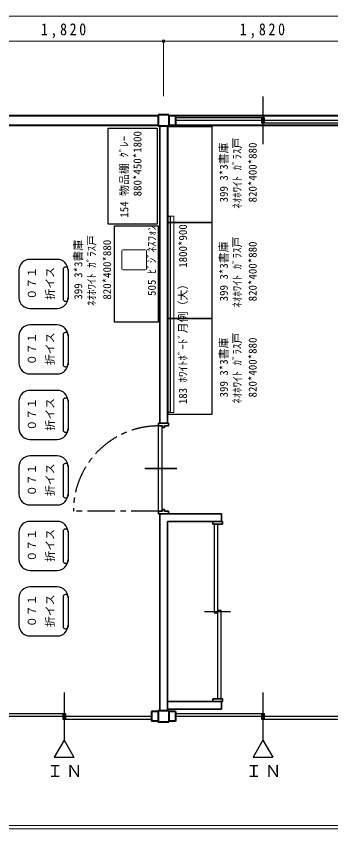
# Model space of a CAD drawing. Units: millimetres at full size, sheet at 1:50. Extents: x -9023 to 8922, y -7785 to 8042.
# Drawn here: x -3425 to -547, y 437 to 7880 of the extents above; entities that cross this region are included whole.
import ezdxf
from ezdxf.enums import TextEntityAlignment as Align

# ---------------------------------------------------------------- set-up
doc = ezdxf.new("R2010")
doc.units = ezdxf.units.MM
doc.header["$LTSCALE"] = 50
doc.header["$PDMODE"] = 32
doc.header["$PDSIZE"] = 25
doc.linetypes.add('CHAIN1', pattern=[8, 5, -1, 1, -1])
for name, color, linetype, lineweight in [('0-1', 2, 'Continuous', 40), ('0-2', 3, 'Continuous', 35), ('0-3', 7, 'Continuous', 25), ('0-F', 4, 'Continuous', 18)]:
    doc.layers.add(name, color=color, linetype=linetype, lineweight=lineweight)
doc.styles.add('ＭＳ ゴシック', font='')
doc.styles.get('ＭＳ ゴシック').set_extended_font_data('MS Gothic')

msp = doc.modelspace()

# ---------------------------------------------------------------- linework, layer by layer
at = {"layer": '0-1', "color": 7, "lineweight": 25}
for p, q in [((-1167.8, 7145.47), (-1167.8, 6709.22)), ((-1967.8, 6952.35), (-1155.3, 6952.35)), ((-1967.8, 6927.35), (-367.8, 6927.35)), ((-1180.3, 6952.35), (-1180.3, 6902.35)), ((-1155.3, 6952.35), (-1155.3, 6902.35)), ((-1180.3, 6902.35), (-367.8, 6902.35)), ((-1167.8, 1685.47), (-1167.8, 1249.22)), ((-1967.8, 1492.35), (-1155.3, 1492.35)), ((-1180.3, 1492.35), (-1180.3, 1442.35)), ((-1155.3, 1492.35), (-1155.3, 1442.35)), ((-1967.8, 1467.35), (-367.8, 1467.35)), ((-1180.3, 1442.35), (-367.8, 1442.35))]:
    msp.add_line(p, q, dxfattribs=at)
at = {"layer": '0-1'}
for p, q in [((-3847.8, 6972.35), (-2127.8, 6972.35)), ((-2127.8, 6972.35), (-2127.8, 6977.35)), ((-2027.8, 6977.35), (-2127.8, 6977.35)), ((-2027.8, 6972.35), (-2027.8, 6977.35)), ((-2027.8, 6972.35), (-307.8, 6972.35)), ((-1967.8, 6972.35), (-1967.8, 6882.35)), ((-3847.8, 6882.35), (-2127.8, 6882.35)), ((-2127.8, 6877.35), (-2027.8, 6877.35)), ((-2027.8, 6882.35), (-307.8, 6882.35)), ((-2127.8, 1512.35), (-2187.8, 1512.35)), ((-2127.8, 1512.35), (-2127.8, 1517.35)), ((-2027.8, 1517.35), (-2127.8, 1517.35)), ((-2027.8, 1512.35), (-2027.8, 1517.35)), ((-1967.8, 1512.35), (-2027.8, 1512.35)), ((-1967.8, 1512.35), (-1967.8, 1422.35)), ((-2127.8, 1422.35), (-2187.8, 1422.35)), ((-1967.8, 1422.35), (-2027.8, 1422.35))]:
    msp.add_line(p, q, dxfattribs=at)
for points in [[(-2127.8, 6972.35), (-2127.8, 6882.35), (-2127.8, 6877.35)], [(-2027.8, 6972.35), (-2027.8, 6882.35), (-2027.8, 6877.35)], [(-2127.8, 1512.35), (-2127.8, 1422.35), (-2127.8, 1417.35), (-2027.8, 1417.35)], [(-2027.8, 1512.35), (-2027.8, 1422.35), (-2027.8, 1417.35)]]:
    msp.add_lwpolyline(points, dxfattribs=at)
at = {"layer": '0-2'}
for p, q in [((-2112.8, 6877.35), (-2112.8, 4152.35)), ((-2042.8, 6877.35), (-2042.8, 4152.35)), ((-2087.8, 4112.35), (-2087.8, 4127.35)), ((-2067.8, 4112.35), (-2087.8, 4112.35)), ((-2067.8, 4112.35), (-2067.8, 4127.35)), ((-2032.8, 4127.35), (-2067.8, 4127.35)), ((-2032.8, 4127.35), (-2032.8, 4152.35)), ((-1957.37, 3737.35), (-2248.98, 3737.35)), ((-2067.8, 3362.35), (-2087.8, 3362.35)), ((-2087.8, 3362.35), (-2087.8, 3347.35)), ((-2067.8, 3362.35), (-2067.8, 3347.35)), ((-2112.8, 3322.35), (-1547.8, 3322.35)), ((-2112.8, 3322.35), (-2112.8, 1517.35)), ((-2032.8, 3347.35), (-2067.8, 3347.35)), ((-2032.8, 3347.35), (-2032.8, 3322.35)), ((-1547.8, 3322.35), (-1547.8, 3252.35)), ((-2042.8, 3252.35), (-1617.8, 3252.35)), ((-2042.8, 3252.35), (-2042.8, 1517.35)), ((-1627.8, 3252.35), (-1627.8, 3227.35)), ((-1627.8, 3252.35), (-1537.8, 3252.35)), ((-1627.8, 3227.35), (-1537.8, 3227.35)), ((-1537.8, 3252.35), (-1537.8, 3227.35)), ((-1617.8, 1602.35), (-2042.8, 1602.35)), ((-1627.8, 1627.35), (-1627.8, 1602.35)), ((-1627.8, 1627.35), (-1537.8, 1627.35)), ((-1627.8, 1602.35), (-1537.8, 1602.35)), ((-1547.8, 1602.35), (-1547.8, 1532.35)), ((-1537.8, 1627.35), (-1537.8, 1602.35)), ((-1547.8, 1532.35), (-2042.8, 1532.35))]:
    msp.add_line(p, q, dxfattribs=at)
at = {"layer": '0-2', "color": 7, "lineweight": 25}
for p, q in [((-2122.8, 3347.35), (-2122.8, 4127.35)), ((-2090.8, 3347.35), (-2090.8, 4127.35)), ((-1612.8, 3227.35), (-1612.8, 2414.85)), ((-1582.8, 3227.35), (-1582.8, 1627.35)), ((-1703.41, 2427.35), (-1463.99, 2427.35)), ((-1612.8, 2414.85), (-1582.8, 2414.85)), ((-1582.8, 2439.85), (-1552.8, 2439.85)), ((-1552.8, 2439.85), (-1552.8, 1627.35)), ((-2987.8, 1685.47), (-2987.8, 1249.22)), ((-3787.8, 1492.35), (-2975.3, 1492.35)), ((-3000.3, 1492.35), (-3000.3, 1442.35)), ((-2975.3, 1492.35), (-2975.3, 1442.35)), ((-3787.8, 1467.35), (-2187.8, 1467.35)), ((-3000.3, 1442.35), (-2187.8, 1442.35))]:
    msp.add_line(p, q, dxfattribs=at)
at = {"layer": '0-2', "color": 7, "linetype": 'CHAIN1', "lineweight": 25}
msp.add_line((-2122.8, 3347.35), (-2902.8, 3347.35), dxfattribs=at)
at = {"layer": '0-2', "color": 2, "lineweight": 40}
msp.add_line((-2187.8, 1512.35), (-2187.8, 1422.35), dxfattribs=at)
at = {"layer": '0-2', "color": 4, "lineweight": 18}
msp.add_line((4342.2, 467.35), (-8497.8, 467.35), dxfattribs=at)
at = {"layer": '0-2'}
for points in [[(-2032.8, 4152.35), (-2112.8, 4152.35), (-2122.8, 4152.35)], [(-2087.8, 4127.35), (-2112.8, 4127.35), (-2122.8, 4127.35), (-2122.8, 4152.35)], [(-2087.8, 3347.35), (-2112.8, 3347.35), (-2122.8, 3347.35), (-2122.8, 3322.35)], [(-2032.8, 3322.35), (-2112.8, 3322.35), (-2122.8, 3322.35)]]:
    msp.add_lwpolyline(points, dxfattribs=at)
at = {"layer": '0-2', "color": 4, "lineweight": 18}
msp.add_lwpolyline([(4342.2, 467.35), (4342.2, 437.35), (-8497.8, 437.35)], dxfattribs=at)
at = {"layer": '0-2', "color": 7, "linetype": 'CHAIN1', "lineweight": 25}
msp.add_arc((-2122.8, 3347.35), 780, 90, 180, dxfattribs=at)
at = {"layer": '0-3', "color": 4, "lineweight": 18}
for p, q in [((-2017.34, 6049.61), (-1982.34, 6049.61)), ((-1982.34, 4249.61), (-1982.34, 6049.61)), ((-2017.34, 4249.61), (-1982.34, 4249.61))]:
    msp.add_line(p, q, dxfattribs=at)
at = {"layer": '0-3'}
for p, q in [((-3050.49, 5653.26), (-3300.49, 5653.26)), ((-3050.49, 5653.26), (-3300.49, 5653.26)), ((-2970.49, 5582.29), (-2977.06, 5582.29)), ((-2970.49, 5582.29), (-2977.06, 5582.29)), ((-3400.49, 5553.26), (-3400.49, 5303.26)), ((-3400.49, 5553.26), (-3400.49, 5303.26)), ((-2997.06, 5562.29), (-2997.06, 5290.02)), ((-2997.06, 5562.29), (-2997.06, 5290.02)), ((-2950.49, 5562.29), (-2950.49, 5290.02)), ((-2950.49, 5562.29), (-2950.49, 5290.02)), ((-2977.06, 5270.02), (-2970.49, 5270.02)), ((-2977.06, 5270.02), (-2970.49, 5270.02)), ((-3300.49, 5203.26), (-3050.49, 5203.26)), ((-3300.49, 5203.26), (-3050.49, 5203.26)), ((-3050.49, 5053.26), (-3300.49, 5053.26)), ((-3050.49, 5053.26), (-3300.49, 5053.26)), ((-3400.49, 4953.26), (-3400.49, 4703.26)), ((-3400.49, 4953.26), (-3400.49, 4703.26)), ((-2997.06, 4962.29), (-2997.06, 4690.02)), ((-2997.06, 4962.29), (-2997.06, 4690.02)), ((-2970.49, 4982.29), (-2977.06, 4982.29)), ((-2970.49, 4982.29), (-2977.06, 4982.29)), ((-2950.49, 4962.29), (-2950.49, 4690.02)), ((-2950.49, 4962.29), (-2950.49, 4690.02)), ((-2977.06, 4670.02), (-2970.49, 4670.02)), ((-2977.06, 4670.02), (-2970.49, 4670.02)), ((-3300.49, 4603.26), (-3050.49, 4603.26)), ((-3300.49, 4603.26), (-3050.49, 4603.26)), ((-3050.49, 4453.26), (-3300.49, 4453.26)), ((-3050.49, 4453.26), (-3300.49, 4453.26)), ((-3400.49, 4353.26), (-3400.49, 4103.26)), ((-3400.49, 4353.26), (-3400.49, 4103.26)), ((-2997.06, 4362.29), (-2997.06, 4090.02)), ((-2997.06, 4362.29), (-2997.06, 4090.02)), ((-2970.49, 4382.29), (-2977.06, 4382.29)), ((-2970.49, 4382.29), (-2977.06, 4382.29)), ((-2950.49, 4362.29), (-2950.49, 4090.02)), ((-2950.49, 4362.29), (-2950.49, 4090.02)), ((-2977.06, 4070.02), (-2970.49, 4070.02)), ((-2977.06, 4070.02), (-2970.49, 4070.02)), ((-3300.49, 4003.26), (-3050.49, 4003.26)), ((-3300.49, 4003.26), (-3050.49, 4003.26)), ((-3050.49, 3853.26), (-3300.49, 3853.26)), ((-3050.49, 3853.26), (-3300.49, 3853.26)), ((-3400.49, 3753.26), (-3400.49, 3503.26)), ((-3400.49, 3753.26), (-3400.49, 3503.26)), ((-2997.06, 3762.29), (-2997.06, 3490.02)), ((-2997.06, 3762.29), (-2997.06, 3490.02)), ((-2970.49, 3782.29), (-2977.06, 3782.29)), ((-2970.49, 3782.29), (-2977.06, 3782.29)), ((-2950.49, 3762.29), (-2950.49, 3490.02)), ((-2950.49, 3762.29), (-2950.49, 3490.02)), ((-2977.06, 3470.02), (-2970.49, 3470.02)), ((-2977.06, 3470.02), (-2970.49, 3470.02)), ((-3300.49, 3403.26), (-3050.49, 3403.26)), ((-3300.49, 3403.26), (-3050.49, 3403.26)), ((-3050.49, 3253.26), (-3300.49, 3253.26)), ((-3050.49, 3253.26), (-3300.49, 3253.26)), ((-3400.49, 3153.26), (-3400.49, 2903.26)), ((-3400.49, 3153.26), (-3400.49, 2903.26)), ((-2997.06, 3162.29), (-2997.06, 2890.02)), ((-2997.06, 3162.29), (-2997.06, 2890.02)), ((-2970.49, 3182.29), (-2977.06, 3182.29)), ((-2970.49, 3182.29), (-2977.06, 3182.29)), ((-2950.49, 3162.29), (-2950.49, 2890.02)), ((-2950.49, 3162.29), (-2950.49, 2890.02)), ((-2977.06, 2870.02), (-2970.49, 2870.02)), ((-2977.06, 2870.02), (-2970.49, 2870.02)), ((-3300.49, 2803.26), (-3050.49, 2803.26)), ((-3300.49, 2803.26), (-3050.49, 2803.26)), ((-3050.49, 2653.26), (-3300.49, 2653.26)), ((-3050.49, 2653.26), (-3300.49, 2653.26)), ((-3400.49, 2553.26), (-3400.49, 2303.26)), ((-3400.49, 2553.26), (-3400.49, 2303.26)), ((-2997.06, 2562.29), (-2997.06, 2290.02)), ((-2997.06, 2562.29), (-2997.06, 2290.02)), ((-2970.49, 2582.29), (-2977.06, 2582.29)), ((-2970.49, 2582.29), (-2977.06, 2582.29)), ((-2950.49, 2562.29), (-2950.49, 2290.02)), ((-2950.49, 2562.29), (-2950.49, 2290.02)), ((-2977.06, 2270.02), (-2970.49, 2270.02)), ((-2977.06, 2270.02), (-2970.49, 2270.02)), ((-3300.49, 2203.26), (-3050.49, 2203.26)), ((-3300.49, 2203.26), (-3050.49, 2203.26))]:
    msp.add_line(p, q, dxfattribs=at)
for points in [[(-2134.56, 5976.14), (-2584.56, 5976.14), (-2584.56, 6856.14), (-2134.56, 6856.14)], [(-1634.71, 5991.04), (-2034.71, 5991.04), (-2034.71, 6871.04), (-1634.71, 6871.04)], [(-2017.34, 4249.61), (-2042.34, 4249.61), (-2042.34, 6049.61), (-2017.34, 6049.61)], [(-2125.39, 5079.03), (-2525.39, 5079.03), (-2525.39, 5959.03), (-2125.39, 5959.03)], [(-1634.71, 5111.04), (-2034.71, 5111.04), (-2034.71, 5991.04), (-1634.71, 5991.04)], [(-1634.71, 4231.04), (-2034.71, 4231.04), (-2034.71, 5111.04), (-1634.71, 5111.04)]]:
    msp.add_lwpolyline(points, close=True, dxfattribs=at)
for centre, radius, start, end in [((-3300.49, 5553.26), 100, 90, 180), ((-3300.49, 5553.26), 100, 90, 180), ((-3050.49, 5553.26), 100, 0, 90), ((-3050.49, 5553.26), 100, 0, 90), ((-2977.06, 5562.29), 20, 90, 180), ((-2977.06, 5562.29), 20, 90, 180), ((-2970.49, 5562.29), 20, 0, 90), ((-2970.49, 5562.29), 20, 0, 90), ((-3300.49, 5303.26), 100, 180, 270), ((-3300.49, 5303.26), 100, 180, 270), ((-3050.49, 5303.26), 100, 270, 0), ((-3050.49, 5303.26), 100, 270, 0), ((-2977.06, 5290.02), 20, 180, 270), ((-2977.06, 5290.02), 20, 180, 270), ((-2970.49, 5290.02), 20, 270, 0), ((-2970.49, 5290.02), 20, 270, 0), ((-3300.49, 4953.26), 100, 90, 180), ((-3300.49, 4953.26), 100, 90, 180), ((-3050.49, 4953.26), 100, 0, 90), ((-3050.49, 4953.26), 100, 0, 90), ((-2977.06, 4962.29), 20, 90, 180), ((-2977.06, 4962.29), 20, 90, 180), ((-2970.49, 4962.29), 20, 0, 90), ((-2970.49, 4962.29), 20, 0, 90), ((-3300.49, 4703.26), 100, 180, 270), ((-3300.49, 4703.26), 100, 180, 270), ((-3050.49, 4703.26), 100, 270, 0), ((-3050.49, 4703.26), 100, 270, 0), ((-2977.06, 4690.02), 20, 180, 270), ((-2977.06, 4690.02), 20, 180, 270), ((-2970.49, 4690.02), 20, 270, 0), ((-2970.49, 4690.02), 20, 270, 0), ((-3300.49, 4353.26), 100, 90, 180), ((-3300.49, 4353.26), 100, 90, 180), ((-3050.49, 4353.26), 100, 0, 90), ((-3050.49, 4353.26), 100, 0, 90), ((-2977.06, 4362.29), 20, 90, 180), ((-2977.06, 4362.29), 20, 90, 180), ((-2970.49, 4362.29), 20, 0, 90), ((-2970.49, 4362.29), 20, 0, 90), ((-3300.49, 4103.26), 100, 180, 270), ((-3300.49, 4103.26), 100, 180, 270), ((-3050.49, 4103.26), 100, 270, 0), ((-3050.49, 4103.26), 100, 270, 0), ((-2977.06, 4090.02), 20, 180, 270), ((-2977.06, 4090.02), 20, 180, 270), ((-2970.49, 4090.02), 20, 270, 0), ((-2970.49, 4090.02), 20, 270, 0), ((-3300.49, 3753.26), 100, 90, 180), ((-3300.49, 3753.26), 100, 90, 180), ((-3050.49, 3753.26), 100, 0, 90), ((-3050.49, 3753.26), 100, 0, 90), ((-2977.06, 3762.29), 20, 90, 180), ((-2977.06, 3762.29), 20, 90, 180), ((-2970.49, 3762.29), 20, 0, 90), ((-2970.49, 3762.29), 20, 0, 90), ((-3300.49, 3503.26), 100, 180, 270), ((-3300.49, 3503.26), 100, 180, 270), ((-3050.49, 3503.26), 100, 270, 0), ((-3050.49, 3503.26), 100, 270, 0), ((-2977.06, 3490.02), 20, 180, 270), ((-2977.06, 3490.02), 20, 180, 270), ((-2970.49, 3490.02), 20, 270, 0), ((-2970.49, 3490.02), 20, 270, 0), ((-3300.49, 3153.26), 100, 90, 180), ((-3300.49, 3153.26), 100, 90, 180), ((-3050.49, 3153.26), 100, 0, 90), ((-3050.49, 3153.26), 100, 0, 90), ((-2977.06, 3162.29), 20, 90, 180), ((-2977.06, 3162.29), 20, 90, 180), ((-2970.49, 3162.29), 20, 0, 90), ((-2970.49, 3162.29), 20, 0, 90), ((-3300.49, 2903.26), 100, 180, 270), ((-3300.49, 2903.26), 100, 180, 270), ((-3050.49, 2903.26), 100, 270, 0), ((-3050.49, 2903.26), 100, 270, 0), ((-2977.06, 2890.02), 20, 180, 270), ((-2977.06, 2890.02), 20, 180, 270), ((-2970.49, 2890.02), 20, 270, 0), ((-2970.49, 2890.02), 20, 270, 0), ((-3300.49, 2553.26), 100, 90, 180), ((-3300.49, 2553.26), 100, 90, 180), ((-3050.49, 2553.26), 100, 0, 90), ((-3050.49, 2553.26), 100, 0, 90), ((-2977.06, 2562.29), 20, 90, 180), ((-2977.06, 2562.29), 20, 90, 180), ((-2970.49, 2562.29), 20, 0, 90), ((-2970.49, 2562.29), 20, 0, 90), ((-3300.49, 2303.26), 100, 180, 270), ((-3300.49, 2303.26), 100, 180, 270), ((-3050.49, 2303.26), 100, 270, 0), ((-3050.49, 2303.26), 100, 270, 0), ((-2977.06, 2290.02), 20, 180, 270), ((-2977.06, 2290.02), 20, 180, 270), ((-2970.49, 2290.02), 20, 270, 0), ((-2970.49, 2290.02), 20, 270, 0)]:
    msp.add_arc(centre, radius, start, end, dxfattribs=at)
at = {"layer": '0-F'}
for p, q in [((7022.2, 7880.22), (-7537.8, 7880.22)), ((-3897.8, 7652.37), (-2077.8, 7652.37)), ((-2077.8, 7652.37), (-2077.8, 7147.85)), ((-2077.8, 7652.37), (-257.8, 7652.37)), ((-2244.68, 5740.95), (-2450.68, 5740.95)), ((-2460.68, 5730.95), (-2460.68, 5566.95)), ((-2234.68, 5566.95), (-2234.68, 5730.95)), ((-2244.68, 5556.95), (-2450.68, 5556.95))]:
    msp.add_line(p, q, dxfattribs=at)
at = {"layer": '0-F', "color": 7, "lineweight": 25}
for p, q in [((-2987.8, 1249.22), (-3078.35, 1092.38)), ((-2987.8, 1249.22), (-2897.25, 1092.38)), ((-1167.8, 1249.22), (-1258.35, 1092.38)), ((-1167.8, 1249.22), (-1077.25, 1092.38)), ((-3078.35, 1092.38), (-2897.25, 1092.38)), ((-1258.35, 1092.38), (-1077.25, 1092.38))]:
    msp.add_line(p, q, dxfattribs=at)
at = {"layer": '0-F'}
for centre, start, end in [((-2450.68, 5730.95), 90, 180), ((-2244.68, 5730.95), 0, 90), ((-2450.68, 5566.95), 180, 270), ((-2244.68, 5566.95), 270, 0)]:
    msp.add_arc(centre, 10, start, end, dxfattribs=at)
msp.add_point((-2077.8, 7652.37), dxfattribs=at)

# ---------------------------------------------------------------- texts
at = {"layer": '0-3', "color": 4, "style": 'ＭＳ ゴシック'}
for s, p in [('154 物品棚 ｸﾞﾚｰ', (-2378.55, 6034.94)), ('880*450*1800', (-2257.68, 6230.19)), ('399 3*3書庫', (-1467.38, 6174.8)), ('ﾈｵﾎﾜｲﾄ ｶﾞﾗｽ戸', (-1344.73, 6117.41)), ('820*400*880', (-1203.5, 6174.8)), ('183 ﾎﾜｲﾄﾎﾞｰﾄﾞ月例（大）\u30001800*900', (-1841.25, 4326.48)), ('399 3*3書庫', (-2799.44, 5284)), ('ﾈｵﾎﾜｲﾄ ｶﾞﾗｽ戸', (-2676.79, 5226.61)), ('820*400*880', (-2535.57, 5284)), ('399 3*3書庫', (-1467.38, 5268.49)), ('ﾈｵﾎﾜｲﾄ ｶﾞﾗｽ戸', (-1344.73, 5211.1)), ('820*400*880', (-1203.5, 5268.49)), ('０７１', (-3222.9, 5283.7)), ('折イス', (-3056.96, 5283.7)), ('０７１', (-3222.9, 4683.7)), ('折イス', (-3056.96, 4683.7)), ('399 3*3書庫', (-1467.38, 4388.49)), ('ﾈｵﾎﾜｲﾄ ｶﾞﾗｽ戸', (-1344.73, 4331.1)), ('820*400*880', (-1203.5, 4388.49)), ('０７１', (-3222.9, 4083.7)), ('折イス', (-3056.96, 4083.7)), ('０７１', (-3222.9, 3483.7)), ('折イス', (-3056.96, 3483.7)), ('０７１', (-3222.9, 2883.7)), ('折イス', (-3056.96, 2883.7)), ('０７１', (-3222.9, 2283.7)), ('折イス', (-3056.96, 2283.7))]:
    msp.add_text(s, height=73.31, rotation=90, dxfattribs=at).set_placement(p, align=Align.BOTTOM_LEFT)
at = {"layer": '0-F', "style": 'ＭＳ ゴシック'}
msp.add_text('505 ﾋﾞｼﾞﾈｽﾌｫﾝ', height=73.31, rotation=90, dxfattribs=at).set_placement((-2126.53, 5318.13), align=Align.BOTTOM_LEFT)
at = {"layer": '0-F', "color": 7, "char_height": 110, "attachment_point": 7, "style": 'ＭＳ ゴシック'}
for s, insert in [('\\T1.38;\\W0.85;1,820', (-3200.3, 7677.37)), ('\\T1.38;\\W0.85;1,820', (-1380.3, 7677.37)), ('\\T1.17;ＩＮ', (-3145.42, 912.06)), ('\\T1.17;ＩＮ', (-1325.42, 912.06))]:
    msp.add_mtext(s, dxfattribs=dict(at, insert=insert))

doc.saveas('drawing.dxf')
